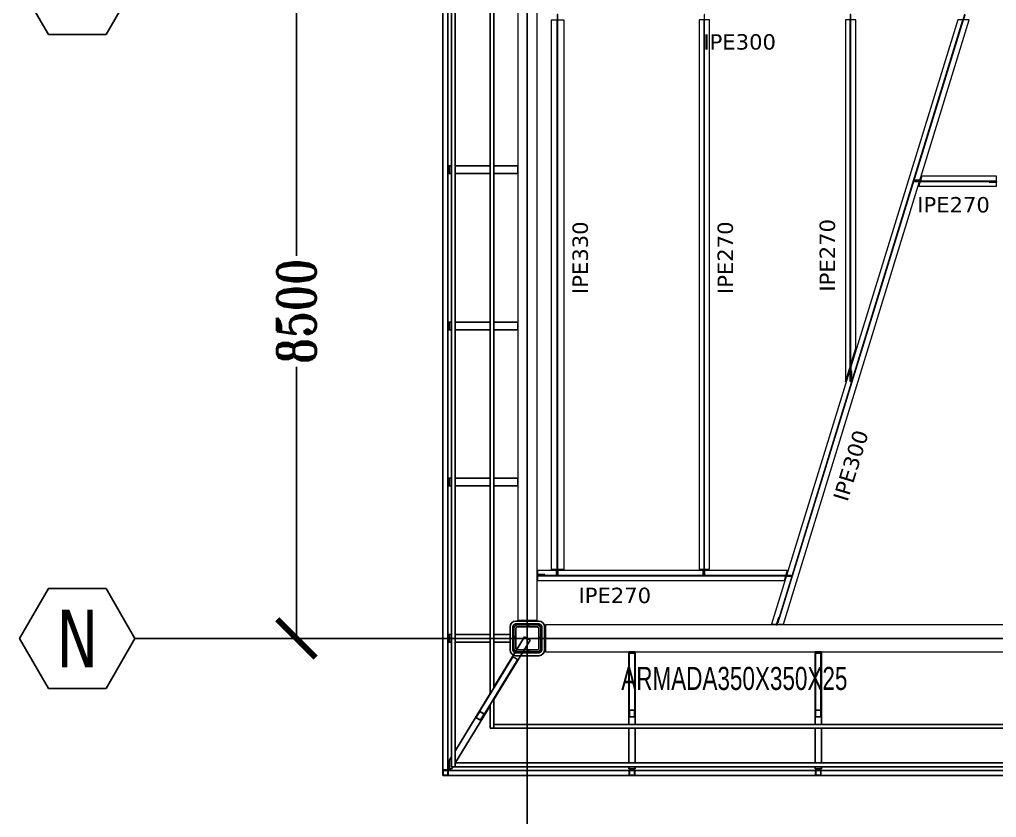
# Model space of a CAD drawing. Header units: millimetres. Extents: x -1682 to 79514, y -21906 to 33736.
# Drawn here: x -1682 to 11012, y -2327 to 8043 of the extents above; entities that cross this region are included whole.
import ezdxf
from ezdxf.enums import TextEntityAlignment as Align

# ---------------------------------------------------------------- set-up
doc = ezdxf.new("R2010")
doc.units = ezdxf.units.MM
doc.header["$LTSCALE"] = 0.9
for name, color, linetype, lineweight in [('0-3', 250, 'Continuous', 5), ('A_ALMA', 8, 'Continuous', 5), ('E_B_PLACA-1', 10, 'Continuous', 25), ('E_B_PLACA-2', 254, 'Continuous', 25), ('E_COLUMNAS-1', 254, 'Continuous', 25), ('E_COLUMNAS-2', 1, 'Continuous', 9), ('E_COLUMNAS-3', 1, 'Continuous', 35), ('E_COLUMNAS-4', 1, 'Continuous', 25), ('E_TEXTO', 3, 'Continuous', 9), ('E_VIGAS', 8, 'Continuous', 9), ('E_VIGAS-1', 5, 'Continuous', 25), ('E_VIGAS-2', 10, 'Continuous', 25), ('E_VIGAS-3', 5, 'Continuous', 25), ('HCB-VIGAS', 4, 'Continuous', 15), ('S-COLS-HDLN-1', 52, 'Continuous', 9), ('VIGAS_HCB', 4, 'Continuous', 15)]:
    doc.layers.add(name, color=color, linetype=linetype, lineweight=lineweight)
for name, color, linetype in [('COTAS', 8, 'Continuous'), ('HCB-EJES', 1, 'Continuous'), ('HCB-ROTULOS', 2, 'Continuous')]:
    doc.layers.add(name, color=color, linetype=linetype)
doc.styles.add('Arial Narrow', font='', dxfattribs={"width": 0.85, "height": 0.3})
doc.styles.add('ROMANT', font='romant.shx', dxfattribs={"width": 0.8})
doc.styles.add('VERDANA', font='verdana.ttf')
doc.styles.get('Arial Narrow').set_extended_font_data('Arial Narrow')
doc.dimstyles.new('1.125', dxfattribs={"dimscale": 0, "dimtxt": 500, "dimasz": 500, "dimexe": 4, "dimexo": 4, "dimgap": 15, "dimtad": 0, "dimdec": 0, "dimzin": 4, "dimdsep": 46, "dimtxsty": 'ROMANT', "dimblk": 'ARCHTICK', "dimcen": -10, "dimclrd": 256, "dimclrt": 3, "dimadec": 0, "dimazin": 0, "dimtfac": 1, "dimtdec": 0, "dimtix": 1, "dimtmove": 0, "dimatfit": 0, "dimldrblk": 'OBLIQUE', "dimfxl": 0.05, "dimtolj": 1, "dimtzin": 0, "dimarcsym": 0})

# ---------------------------------------------------------------- blocks, each defined once
blk = doc.blocks.new('EST_SFM_VIGA-METALICA-SECCION-C - EST_SFM_VIGA-METALICA-UPN160-1602621-PLANTA DE PISO 12 N_E_ _48_55m')
at = {"layer": 'E_VIGAS-1'}
for p, q in [((14.466, 0.047), (-14.455, 0.047)), ((14.471, 0.047), (14.468, 0.047)), ((14.471, 0.047), (14.471, -0.016)), ((-14.46, -0.018), (14.471, -0.018))]:
    blk.add_line(p, q, dxfattribs=at)
blk = doc.blocks.new('EST_SFM_VIGA-METALICA-SECCION-C - EST_SFM_VIGA-METALICA-UPN100-1529610-PLANTA DE PISO 12 N_E_ _48_55m')
at = {"layer": 'E_VIGAS-2'}
for p, q in [((14.393, 0.032), (-14.39, 0.032)), ((14.393, 0.032), (14.393, -0.018)), ((-14.442, -0.018), (14.393, -0.018))]:
    blk.add_line(p, q, dxfattribs=at)
blk = doc.blocks.new('EST_SFM_VIGA-METALICA-SECCION-C - EST_SFM_VIGA-METALICA-UPN100-1529678-PLANTA DE PISO 12 N_E_ _48_55m')
at = {"layer": 'E_VIGAS-2'}
for p, q in [((13.374, 0.018), (-13.422, 0.018)), ((13.894, 0.018), (13.507, 0.018)), ((13.894, 0.018), (13.894, -0.032)), ((-13.504, -0.032), (13.456, -0.032)), ((13.59, -0.032), (13.893, -0.032))]:
    blk.add_line(p, q, dxfattribs=at)
blk = doc.blocks.new('EST_SFM_VIGA-METALICA-SECCION-C - EST_SFM_VIGA-METALICA-UPN100-1527742-PLANTA DE PISO 12 N_E_ _48_55m')
at = {"layer": 'E_VIGAS-2'}
for p, q in [((-34.827, -0.032), (-34.827, 0.018)), ((34.044, 0.018), (-34.827, 0.018)), ((-34.827, -0.032), (34.044, -0.032))]:
    blk.add_line(p, q, dxfattribs=at)
blk = doc.blocks.new('EST_SFM_VIGA-METALICA-SECCION-C - EST_SFM_VIGA-METALICA-UPN100-1527772-PLANTA DE PISO 12 N_E_ _48_55m')
at = {"layer": 'E_VIGAS-2'}
for p, q in [((-34.929, -0.018), (-34.929, 0.032)), ((34.942, 0.032), (-34.929, 0.032)), ((-34.929, -0.018), (34.942, -0.018))]:
    blk.add_line(p, q, dxfattribs=at)
blk = doc.blocks.new('EST_SFM_VIGA-METALICA-SECCION-C - EST_SFM_VIGA-METALICA-UPN160-1579051-PLANTA DE PISO 12 N_E_ _48_55m')
at = {"layer": 'E_VIGAS-1'}
for p, q in [((-35.108, 0.047), (-35.175, 0.047)), ((-32.753, 0.047), (-35.107, 0.047)), ((-32.685, 0.047), (-32.751, 0.047)), ((-30.333, 0.047), (-32.684, 0.047)), ((-30.265, 0.047), (-30.331, 0.047)), ((30.107, 0.047), (-30.264, 0.047)), ((-35.176, -0.018), (-35.176, -0.012)), ((-35.176, -0.018), (-35.17, -0.018)), ((-35.112, -0.018), (-32.747, -0.018)), ((-32.689, -0.018), (-30.327, -0.018)), ((-30.269, -0.018), (30.113, -0.018))]:
    blk.add_line(p, q, dxfattribs=at)
blk = doc.blocks.new('EST_SCM_COLUMNA-METALICA-SECCION-CUADRADA - EST_SCM_COLUMNA-TUBULAR-CUADRADA_PTEØ_70x70 e_3mm-1587330-PLANTA DE PISO 12 N_E_ _48_55m')
at = {"layer": 'E_COLUMNAS-2'}
h = blk.add_hatch(dxfattribs=at)
h.set_pattern_fill('FP_1', color=256, style=0, pattern_type=2)
h.set_pattern_definition([(135, (75.225, -138.917), (-0.15909903, -0.15909903), [])])
h.paths.add_polyline_path([(0.029, -0.035), (0.033, -0.033), (0.035, -0.029), (0.031, -0.031)])
h.paths.add_polyline_path([(-0.029, -0.035), (-0.031, -0.031), (-0.035, -0.029), (-0.033, -0.033)])
h.paths.add_polyline_path([(0.029, -0.035), (0.029, -0.032), (-0.029, -0.032), (-0.029, -0.035)])
h.paths.add_polyline_path([(0.035, 0.029), (0.033, 0.033), (0.029, 0.035), (0.031, 0.031)])
h.paths.add_polyline_path([(0.035, -0.029), (0.035, 0.029), (0.032, 0.029), (0.032, -0.029)])
h.paths.add_polyline_path([(-0.035, 0.029), (-0.031, 0.031), (-0.029, 0.035), (-0.033, 0.033)])
h.paths.add_polyline_path([(-0.035, -0.029), (-0.032, -0.029), (-0.032, 0.029), (-0.035, 0.029), (-0.035, 0.016)])
h.paths.add_polyline_path([(0.029, 0.032), (0.029, 0.035), (-0.029, 0.035), (-0.029, 0.032)])
at = {"layer": 'E_COLUMNAS-1'}
for p, q in [((-0.035, -0.029), (-0.035, 0.029)), ((-0.032, 0.029), (-0.032, -0.029)), ((-0.029, 0.035), (0.029, 0.035)), ((0.029, 0.032), (-0.029, 0.032)), ((0.032, -0.029), (0.032, 0.029)), ((0.035, 0.029), (0.035, -0.029)), ((-0.029, -0.032), (0.029, -0.032)), ((0.029, -0.035), (-0.029, -0.035))]:
    blk.add_line(p, q, dxfattribs=at)
for centre, radius, start, end in [((-0.029, 0.029), 0.006, 90, 180), ((-0.029, 0.029), 0.003, 90, 180), ((0.029, 0.029), 0.006, 0, 90), ((0.029, 0.029), 0.003, 0, 90), ((0.029, 0.029), 0.006, 10, 80), ((0.029, 0.029), 0.003, 30, 60), ((-0.029, -0.029), 0.006, 180, 270), ((-0.029, -0.029), 0.003, 180, 270), ((0.029, -0.029), 0.006, 270, 0), ((0.029, -0.029), 0.003, 270, 360)]:
    blk.add_arc(centre, radius, start, end, dxfattribs=at)
blk = doc.blocks.new('EST_SCM_COLUMNA-METALICA-SECCION-CUADRADA - EST_SCM_COLUMNA-TUBULAR-CUADRADA_PTEØ_70x70 e_3mm-V29-PLANTA DE PISO 12 N_E_ _48_55m')
at = {"layer": 'E_COLUMNAS-1'}
for p, q in [((-0.035, -0.029), (-0.035, 0.029)), ((-0.032, 0.029), (-0.032, -0.029)), ((-0.029, 0.035), (0.029, 0.035)), ((0.029, 0.032), (-0.029, 0.032)), ((0.032, -0.029), (0.032, 0.029)), ((0.035, 0.029), (0.035, -0.029)), ((-0.029, -0.032), (0.029, -0.032)), ((0.029, -0.035), (-0.029, -0.035))]:
    blk.add_line(p, q, dxfattribs=at)
for centre, radius, start, end in [((-0.029, 0.029), 0.006, 90, 180), ((-0.029, 0.029), 0.006, 90, 170), ((-0.029, 0.029), 0.003, 90, 180), ((-0.029, 0.029), 0.003, 90, 150), ((0.029, 0.029), 0.006, 0, 90), ((0.029, 0.029), 0.006, 10, 90), ((0.029, 0.029), 0.003, 0, 90), ((0.029, 0.029), 0.003, 30, 90), ((-0.029, -0.029), 0.006, 180, 270), ((-0.029, -0.029), 0.003, 180, 270), ((0.029, -0.029), 0.006, 270, 0), ((0.029, -0.029), 0.003, 270, 360)]:
    blk.add_arc(centre, radius, start, end, dxfattribs=at)
blk = doc.blocks.new('EST_SCM_COLUMNA-METALICA-SECCION-CUADRADA - EST_SCM_COLUMNA-TUBULAR-CUADRADA_PTEØ_70x70 e_3mm-V30-PLANTA DE PISO 12 N_E_ _48_55m')
at = {"layer": 'E_COLUMNAS-1'}
for p, q in [((-0.035, -0.029), (-0.035, 0.029)), ((-0.032, 0.029), (-0.032, -0.029)), ((-0.029, 0.035), (0.029, 0.035)), ((0.029, 0.032), (-0.029, 0.032)), ((0.032, -0.029), (0.032, 0.029)), ((0.035, 0.029), (0.035, -0.029)), ((-0.029, -0.032), (0.029, -0.032)), ((0.029, -0.035), (-0.029, -0.035))]:
    blk.add_line(p, q, dxfattribs=at)
for centre, radius, start, end in [((-0.029, 0.029), 0.006, 90, 180), ((-0.029, 0.029), 0.006, 90, 170), ((-0.029, 0.029), 0.003, 90, 180), ((-0.029, 0.029), 0.003, 90, 150), ((0.029, 0.029), 0.006, 0, 90), ((0.029, 0.029), 0.006, 10, 90), ((0.029, 0.029), 0.003, 0, 90), ((0.029, 0.029), 0.003, 30, 90), ((-0.029, -0.029), 0.006, 180, 270), ((-0.029, -0.029), 0.003, 180, 270), ((0.029, -0.029), 0.006, 270, 0), ((0.029, -0.029), 0.003, 270, 360)]:
    blk.add_arc(centre, radius, start, end, dxfattribs=at)
blk = doc.blocks.new('DCTIB_CNI_EST_MOD-1A-FAC_0001_rvt-2-PLANTA DE PISO 12 N_E_ _48_55m')
at = {"layer": 'E_VIGAS'}
h = blk.add_hatch(dxfattribs=at)
h.set_pattern_fill('FP_2', color=256, style=0, pattern_type=2)
h.set_pattern_definition([(45, (0, 0), (-0.376888, 0.376888), []), (45, (0, 0.571), (-0.376888, 0.376888), [])])
h.paths.add_polyline_path([(-72.834, 139.641), (-72.77, 139.641), (-72.77, 139.643), (-72.834, 139.643)])
h.paths.add_polyline_path([(-72.837, 139.645), (-72.836, 139.645), (-72.837, 139.667)])
h.paths.add_polyline_path([(-72.769, 139.645), (-72.767, 139.645), (-72.769, 139.667)])
h.paths.add_polyline_path([(-72.834, 139.729), (-72.77, 139.729), (-72.77, 139.731), (-72.834, 139.731)])
at = {"layer": 'E_B_PLACA-1'}
blk.add_line((-74.597, 139.881), (-74.597, 139.545), dxfattribs=at)
at = {"layer": 'E_B_PLACA-2'}
blk.add_line((-74.597, 139.545), (-74.597, 139.881), dxfattribs=at)
at = {"layer": 'E_COLUMNAS-1'}
for centre, radius, start, end in [((-75.196, 138.946), 0.006, 10, 80), ((-75.196, 138.946), 0.006, 10, 80), ((-75.196, 138.946), 0.003, 30, 60), ((-75.196, 138.946), 0.003, 30, 60), ((-72.831, 138.946), 0.006, 90, 170), ((-72.831, 138.946), 0.006, 90, 170), ((-72.831, 138.946), 0.003, 90, 150), ((-72.831, 138.946), 0.003, 90, 150), ((-72.773, 138.946), 0.006, 10, 90), ((-72.773, 138.946), 0.006, 10, 90), ((-72.773, 138.946), 0.003, 30, 90), ((-72.773, 138.946), 0.003, 30, 90), ((-70.411, 138.946), 0.006, 90, 170), ((-70.411, 138.946), 0.006, 90, 170), ((-70.411, 138.946), 0.003, 90, 150), ((-70.411, 138.946), 0.003, 90, 150), ((-70.353, 138.946), 0.006, 10, 90), ((-70.353, 138.946), 0.006, 10, 90), ((-70.353, 138.946), 0.003, 30, 90), ((-70.353, 138.946), 0.003, 30, 90)]:
    blk.add_arc(centre, radius, start, end, dxfattribs=at)
at = {"layer": 'E_VIGAS-1'}
for p, q in [((-75.177, 146.804), (-75.195, 146.804)), ((-75.195, 146.757), (-75.181, 146.757)), ((-75.181, 146.752), (-75.195, 146.752)), ((-75.18, 146.757), (-75.176, 146.757)), ((-75.18, 146.757), (-75.176, 146.757)), ((-75.177, 146.757), (-75.18, 146.757)), ((-75.176, 146.752), (-75.18, 146.752)), ((-75.18, 146.752), (-75.177, 146.752)), ((-75.176, 146.752), (-75.18, 146.752)), ((-75.177, 146.767), (-75.177, 146.804)), ((-75.177, 146.804), (-75.175, 146.804)), ((-75.175, 146.704), (-75.175, 146.804)), ((-75.175, 146.804), (-75.147, 146.804)), ((-75.175, 146.804), (-75.175, 146.704)), ((-75.097, 146.804), (-74.647, 146.804)), ((-74.597, 146.804), (-74.286, 146.804)), ((-74.286, 146.804), (-74.286, 146.704)), ((-75.195, 146.704), (-75.177, 146.704)), ((-75.177, 146.704), (-75.177, 146.742)), ((-75.175, 146.704), (-75.177, 146.704)), ((-75.175, 146.704), (-75.147, 146.704)), ((-75.097, 146.704), (-74.647, 146.704)), ((-74.597, 146.704), (-74.286, 146.704)), ((-75.177, 144.774), (-75.195, 144.774)), ((-75.195, 144.726), (-75.181, 144.726)), ((-75.181, 144.721), (-75.195, 144.721)), ((-75.18, 144.726), (-75.176, 144.726)), ((-75.18, 144.726), (-75.176, 144.726)), ((-75.177, 144.726), (-75.18, 144.726)), ((-75.176, 144.721), (-75.18, 144.721)), ((-75.18, 144.721), (-75.177, 144.721)), ((-75.176, 144.721), (-75.18, 144.721)), ((-75.177, 144.774), (-75.175, 144.774)), ((-75.177, 144.736), (-75.177, 144.774)), ((-75.175, 144.674), (-75.175, 144.774)), ((-75.175, 144.774), (-75.175, 144.674)), ((-75.147, 144.774), (-75.175, 144.774)), ((-74.647, 144.774), (-75.097, 144.774)), ((-74.286, 144.774), (-74.597, 144.774)), ((-74.286, 144.774), (-74.286, 144.674)), ((-75.195, 144.674), (-75.177, 144.674)), ((-75.177, 144.674), (-75.177, 144.711)), ((-75.175, 144.674), (-75.177, 144.674)), ((-75.147, 144.674), (-75.175, 144.674)), ((-74.647, 144.674), (-75.097, 144.674)), ((-74.286, 144.674), (-74.597, 144.674)), ((-75.177, 142.743), (-75.195, 142.743)), ((-75.195, 142.696), (-75.181, 142.696)), ((-75.181, 142.69), (-75.195, 142.69)), ((-75.18, 142.696), (-75.176, 142.696)), ((-75.18, 142.696), (-75.176, 142.696)), ((-75.177, 142.696), (-75.18, 142.696)), ((-75.176, 142.69), (-75.18, 142.69)), ((-75.18, 142.69), (-75.177, 142.69)), ((-75.176, 142.69), (-75.18, 142.69)), ((-75.177, 142.706), (-75.177, 142.743)), ((-75.177, 142.743), (-75.175, 142.743)), ((-75.175, 142.643), (-75.175, 142.743)), ((-75.175, 142.743), (-75.147, 142.743)), ((-75.175, 142.743), (-75.175, 142.643)), ((-75.097, 142.743), (-74.647, 142.743)), ((-74.597, 142.743), (-74.287, 142.743)), ((-74.287, 142.743), (-74.287, 142.643)), ((-75.195, 142.643), (-75.177, 142.643)), ((-75.177, 142.643), (-75.177, 142.68)), ((-75.175, 142.643), (-75.177, 142.643)), ((-75.175, 142.643), (-75.147, 142.643)), ((-75.097, 142.643), (-74.647, 142.643)), ((-74.597, 142.643), (-74.287, 142.643)), ((-75.177, 140.712), (-75.195, 140.712)), ((-75.195, 140.665), (-75.181, 140.665)), ((-75.181, 140.66), (-75.195, 140.66)), ((-75.18, 140.665), (-75.176, 140.665)), ((-75.18, 140.665), (-75.176, 140.665)), ((-75.177, 140.665), (-75.18, 140.665)), ((-75.176, 140.66), (-75.18, 140.66)), ((-75.18, 140.66), (-75.177, 140.66)), ((-75.176, 140.66), (-75.18, 140.66)), ((-75.177, 140.712), (-75.175, 140.712)), ((-75.177, 140.675), (-75.177, 140.712)), ((-75.175, 140.612), (-75.175, 140.712)), ((-75.175, 140.712), (-75.175, 140.612)), ((-75.147, 140.712), (-75.175, 140.712)), ((-74.647, 140.712), (-75.097, 140.712)), ((-74.387, 140.712), (-74.597, 140.712)), ((-74.597, 140.027), (-74.197, 140.684)), ((-74.387, 140.712), (-74.387, 140.612)), ((-74.197, 140.684), (-74.127, 140.641)), ((-75.195, 140.612), (-75.177, 140.612)), ((-75.177, 140.612), (-75.177, 140.65)), ((-75.175, 140.612), (-75.177, 140.612)), ((-75.147, 140.612), (-75.175, 140.612)), ((-74.647, 140.612), (-75.097, 140.612)), ((-74.597, 139.869), (-74.127, 140.641)), ((-74.387, 140.612), (-74.597, 140.612)), ((-74.35, 140.421), (-74.782, 139.711)), ((-74.291, 140.389), (-74.346, 140.423)), ((-72.843, 140.488), (-72.815, 140.488)), ((-72.843, 140.488), (-72.843, 140.377)), ((-72.837, 140.465), (-72.837, 139.727)), ((-72.77, 140.469), (-72.834, 140.469)), ((-72.805, 140.488), (-72.805, 140.487)), ((-72.8, 140.488), (-72.805, 140.488)), ((-72.805, 140.487), (-72.8, 140.487)), ((-72.805, 140.469), (-72.805, 140.487)), ((-72.8, 140.487), (-72.8, 140.488)), ((-72.8, 140.487), (-72.8, 140.469)), ((-72.789, 140.488), (-72.761, 140.488)), ((-72.767, 139.727), (-72.767, 140.465)), ((-72.761, 140.377), (-72.761, 140.488)), ((-70.423, 140.488), (-70.341, 140.488)), ((-70.423, 139.545), (-70.423, 140.488)), ((-70.417, 140.468), (-70.417, 139.727)), ((-70.35, 140.472), (-70.414, 140.472)), ((-70.347, 139.727), (-70.347, 140.468)), ((-70.341, 139.545), (-70.341, 140.488)), ((-74.723, 139.675), (-74.29, 140.384)), ((-72.843, 140.371), (-72.843, 140.377)), ((-72.843, 139.545), (-72.843, 140.371)), ((-72.761, 140.377), (-72.761, 140.371)), ((-72.761, 139.545), (-72.761, 140.371)), ((-75.097, 139.206), (-74.647, 139.944)), ((-75.097, 139.048), (-74.647, 139.787)), ((-74.782, 139.711), (-74.828, 139.637)), ((-74.826, 139.637), (-74.781, 139.711)), ((-74.822, 139.644), (-74.826, 139.637)), ((-74.779, 139.714), (-74.781, 139.711)), ((-74.779, 139.712), (-74.724, 139.678)), ((-74.723, 139.68), (-74.778, 139.713)), ((-74.724, 139.676), (-74.769, 139.602)), ((-74.768, 139.601), (-74.723, 139.675)), ((-74.724, 139.676), (-74.722, 139.679)), ((-72.837, 139.727), (-72.837, 139.645)), ((-72.836, 139.731), (-72.836, 139.727)), ((-72.836, 139.645), (-72.836, 139.727)), ((-72.836, 139.652), (-72.836, 139.645)), ((-72.77, 139.731), (-72.834, 139.731)), ((-72.834, 139.729), (-72.77, 139.729)), ((-72.77, 139.643), (-72.834, 139.643)), ((-72.834, 139.641), (-72.77, 139.641)), ((-72.769, 139.727), (-72.769, 139.731)), ((-72.769, 139.727), (-72.769, 139.645)), ((-72.769, 139.645), (-72.769, 139.652)), ((-72.767, 139.645), (-72.767, 139.727)), ((-70.417, 139.727), (-70.417, 139.645)), ((-70.416, 139.731), (-70.416, 139.727)), ((-70.416, 139.645), (-70.416, 139.727)), ((-70.416, 139.652), (-70.416, 139.645)), ((-70.35, 139.731), (-70.414, 139.731)), ((-70.414, 139.729), (-70.35, 139.729)), ((-70.35, 139.643), (-70.414, 139.643)), ((-70.414, 139.641), (-70.35, 139.641)), ((-70.349, 139.727), (-70.349, 139.731)), ((-70.349, 139.727), (-70.349, 139.645)), ((-70.349, 139.645), (-70.349, 139.652)), ((-70.347, 139.645), (-70.347, 139.727)), ((-74.827, 139.632), (-74.772, 139.599)), ((-74.771, 139.601), (-74.826, 139.634)), ((-74.769, 139.602), (-74.765, 139.609)), ((-72.843, 139.045), (-72.843, 139.495)), ((-72.761, 139.045), (-72.761, 139.495)), ((-70.423, 139.045), (-70.423, 139.495)), ((-70.341, 139.045), (-70.341, 139.495)), ((-75.176, 139.065), (-75.195, 139.033)), ((-75.176, 139.023), (-75.176, 139.076)), ((-75.175, 139.078), (-75.147, 139.124)), ((-75.175, 139.078), (-75.175, 138.967)), ((-75.181, 138.994), (-75.178, 138.999)), ((-75.178, 138.99), (-75.181, 138.984)), ((-75.176, 138.966), (-75.176, 138.972)), ((-75.176, 138.972), (-75.176, 138.966)), ((-75.147, 138.966), (-75.176, 138.966)), ((-75.175, 138.967), (-75.147, 138.967)), ((-75.175, 138.961), (-75.174, 138.959)), ((-75.173, 138.957), (-75.172, 138.955)), ((-75.171, 138.952), (-75.171, 138.95)), ((-75.166, 138.947), (-75.155, 138.966)), ((-75.147, 138.967), (-75.13, 138.995)), ((-72.843, 138.967), (-72.843, 138.995)), ((-72.761, 138.967), (-72.843, 138.967)), ((-72.843, 138.966), (-72.843, 138.967)), ((-72.843, 138.967), (-72.761, 138.967)), ((-72.843, 138.966), (-72.815, 138.966)), ((-72.815, 138.966), (-72.843, 138.966)), ((-72.805, 138.961), (-72.805, 138.966)), ((-72.805, 138.952), (-72.805, 138.961)), ((-72.805, 138.947), (-72.805, 138.949)), ((-72.8, 138.966), (-72.8, 138.961)), ((-72.8, 138.961), (-72.8, 138.952)), ((-72.8, 138.949), (-72.8, 138.947)), ((-72.761, 138.966), (-72.789, 138.966)), ((-72.789, 138.966), (-72.761, 138.966)), ((-72.761, 138.967), (-72.761, 138.995)), ((-72.761, 138.967), (-72.761, 138.966)), ((-70.423, 138.967), (-70.423, 138.995)), ((-70.423, 138.966), (-70.423, 138.967)), ((-70.423, 138.967), (-70.341, 138.967)), ((-70.395, 138.966), (-70.423, 138.966)), ((-70.385, 138.961), (-70.385, 138.966)), ((-70.385, 138.952), (-70.385, 138.961)), ((-70.385, 138.947), (-70.385, 138.949)), ((-70.38, 138.966), (-70.38, 138.961)), ((-70.38, 138.961), (-70.38, 138.952)), ((-70.38, 138.949), (-70.38, 138.947)), ((-70.341, 138.966), (-70.369, 138.966)), ((-70.341, 138.967), (-70.341, 138.995)), ((-70.341, 138.967), (-70.341, 138.966))]:
    blk.add_line(p, q, dxfattribs=at)
at = {"layer": 'E_VIGAS-1', "flags": 128}
for points in [[(-74.35, 140.421), (-74.35, 140.422), (-74.349, 140.422), (-74.348, 140.423), (-74.348, 140.423), (-74.347, 140.423), (-74.346, 140.423), (-74.346, 140.423)], [(-72.834, 140.469), (-72.835, 140.469), (-72.835, 140.468), (-72.836, 140.468), (-72.836, 140.467), (-72.837, 140.466), (-72.837, 140.466), (-72.837, 140.465)], [(-72.767, 140.465), (-72.767, 140.466), (-72.767, 140.466), (-72.768, 140.467), (-72.768, 140.468), (-72.769, 140.468), (-72.769, 140.469), (-72.77, 140.469)], [(-70.414, 140.472), (-70.415, 140.471), (-70.415, 140.471), (-70.416, 140.471), (-70.416, 140.47), (-70.417, 140.469), (-70.417, 140.469), (-70.417, 140.468)], [(-70.347, 140.468), (-70.347, 140.469), (-70.347, 140.469), (-70.348, 140.47), (-70.348, 140.471), (-70.349, 140.471), (-70.349, 140.471), (-70.35, 140.472)], [(-74.291, 140.389), (-74.29, 140.389), (-74.29, 140.388), (-74.29, 140.388), (-74.29, 140.387), (-74.29, 140.386), (-74.29, 140.385), (-74.29, 140.384)], [(-72.843, 140.377), (-72.839, 140.376), (-72.836, 140.375)], [(-72.836, 140.369), (-72.839, 140.369), (-72.843, 140.371)], [(-72.768, 140.375), (-72.766, 140.376), (-72.761, 140.377)], [(-72.761, 140.371), (-72.766, 140.369), (-72.768, 140.369)], [(-74.828, 139.637), (-74.828, 139.636), (-74.828, 139.636), (-74.828, 139.635), (-74.828, 139.634), (-74.828, 139.633), (-74.828, 139.633), (-74.827, 139.632)], [(-74.778, 139.713), (-74.778, 139.714), (-74.779, 139.714), (-74.78, 139.714), (-74.78, 139.713), (-74.781, 139.713), (-74.782, 139.712), (-74.782, 139.711)], [(-74.781, 139.711), (-74.781, 139.711), (-74.78, 139.711), (-74.78, 139.712), (-74.78, 139.712), (-74.779, 139.712), (-74.779, 139.712), (-74.779, 139.712)], [(-74.724, 139.678), (-74.724, 139.678), (-74.724, 139.678), (-74.724, 139.678), (-74.723, 139.677), (-74.724, 139.677), (-74.724, 139.676), (-74.724, 139.676)], [(-74.723, 139.675), (-74.722, 139.676), (-74.722, 139.677), (-74.722, 139.678), (-74.722, 139.678), (-74.722, 139.679), (-74.722, 139.68), (-74.723, 139.68)], [(-72.834, 139.731), (-72.835, 139.731), (-72.835, 139.731), (-72.836, 139.73), (-72.836, 139.73), (-72.837, 139.729), (-72.837, 139.728), (-72.837, 139.727)], [(-72.837, 139.645), (-72.837, 139.644), (-72.837, 139.643), (-72.836, 139.642), (-72.836, 139.641), (-72.835, 139.641), (-72.835, 139.641), (-72.834, 139.641)], [(-72.836, 139.727), (-72.836, 139.728), (-72.835, 139.728), (-72.835, 139.728), (-72.835, 139.729), (-72.835, 139.729), (-72.834, 139.729), (-72.834, 139.729)], [(-72.834, 139.643), (-72.834, 139.643), (-72.835, 139.643), (-72.835, 139.643), (-72.835, 139.643), (-72.835, 139.644), (-72.836, 139.644), (-72.836, 139.645)], [(-72.767, 139.727), (-72.767, 139.728), (-72.767, 139.729), (-72.768, 139.73), (-72.768, 139.73), (-72.769, 139.731), (-72.769, 139.731), (-72.77, 139.731)], [(-72.77, 139.729), (-72.77, 139.729), (-72.769, 139.729), (-72.769, 139.729), (-72.769, 139.728), (-72.769, 139.728), (-72.769, 139.728), (-72.769, 139.727)], [(-72.77, 139.641), (-72.769, 139.641), (-72.769, 139.641), (-72.768, 139.641), (-72.768, 139.642), (-72.767, 139.643), (-72.767, 139.644), (-72.767, 139.645)], [(-72.769, 139.645), (-72.769, 139.644), (-72.769, 139.644), (-72.769, 139.643), (-72.769, 139.643), (-72.769, 139.643), (-72.77, 139.643), (-72.77, 139.643)], [(-70.414, 139.731), (-70.415, 139.731), (-70.415, 139.731), (-70.416, 139.73), (-70.416, 139.73), (-70.417, 139.729), (-70.417, 139.728), (-70.417, 139.727)], [(-70.417, 139.645), (-70.417, 139.644), (-70.417, 139.643), (-70.416, 139.642), (-70.416, 139.641), (-70.415, 139.641), (-70.415, 139.641), (-70.414, 139.641)], [(-70.416, 139.727), (-70.416, 139.728), (-70.415, 139.728), (-70.415, 139.728), (-70.415, 139.729), (-70.415, 139.729), (-70.414, 139.729), (-70.414, 139.729)], [(-70.414, 139.643), (-70.414, 139.643), (-70.415, 139.643), (-70.415, 139.643), (-70.415, 139.643), (-70.415, 139.644), (-70.416, 139.644), (-70.416, 139.645)], [(-70.347, 139.727), (-70.347, 139.728), (-70.347, 139.729), (-70.348, 139.73), (-70.348, 139.73), (-70.349, 139.731), (-70.349, 139.731), (-70.35, 139.731)], [(-70.35, 139.729), (-70.35, 139.729), (-70.349, 139.729), (-70.349, 139.729), (-70.349, 139.728), (-70.349, 139.728), (-70.349, 139.728), (-70.349, 139.727)], [(-70.35, 139.641), (-70.349, 139.641), (-70.349, 139.641), (-70.348, 139.641), (-70.348, 139.642), (-70.347, 139.643), (-70.347, 139.644), (-70.347, 139.645)], [(-70.349, 139.645), (-70.349, 139.644), (-70.349, 139.644), (-70.349, 139.643), (-70.349, 139.643), (-70.349, 139.643), (-70.35, 139.643), (-70.35, 139.643)], [(-74.826, 139.634), (-74.826, 139.634), (-74.826, 139.635), (-74.827, 139.635), (-74.827, 139.635), (-74.827, 139.636), (-74.826, 139.636), (-74.826, 139.637)], [(-74.772, 139.599), (-74.772, 139.599), (-74.771, 139.599), (-74.77, 139.599), (-74.77, 139.599), (-74.769, 139.6), (-74.768, 139.6), (-74.768, 139.601)], [(-74.769, 139.602), (-74.769, 139.601), (-74.77, 139.601), (-74.77, 139.601), (-74.77, 139.601), (-74.771, 139.601), (-74.771, 139.601), (-74.771, 139.601), (-74.771, 139.601)], [(-75.176, 139.076), (-75.176, 139.077), (-75.175, 139.078)], [(-75.195, 138.971), (-75.191, 138.978), (-75.186, 138.987), (-75.181, 138.994)], [(-75.181, 138.984), (-75.186, 138.977), (-75.191, 138.968), (-75.195, 138.961)], [(-75.19, 138.971), (-75.186, 138.97), (-75.182, 138.968), (-75.178, 138.964), (-75.175, 138.96), (-75.172, 138.956), (-75.171, 138.951), (-75.17, 138.947)], [(-75.147, 138.967), (-75.147, 138.967), (-75.147, 138.966)]]:
    blk.add_lwpolyline(points, dxfattribs=at)
at = {"layer": 'E_VIGAS-1'}
for centre, start_param, end_param in [((-72.815, 140.488), 0, 1.570796), ((-72.789, 140.488), 1.570796, 3.141593)]:
    blk.add_ellipse(centre, major_axis=(0.0107, 0), ratio=0.002301, start_param=start_param, end_param=end_param, dxfattribs=at)
for points, knots in [([(-75.181, 146.757), (-75.181, 146.757), (-75.18, 146.757), (-75.179, 146.758), (-75.178, 146.759), (-75.177, 146.76), (-75.177, 146.762), (-75.177, 146.763), (-75.177, 146.764), (-75.177, 146.766), (-75.177, 146.767)], [0, 0, 0, 0, 0.142857, 0.285714, 0.428571, 0.571429, 0.678571, 0.732143, 0.785714, 1, 1, 1, 1]), ([(-75.177, 146.742), (-75.177, 146.742), (-75.177, 146.744), (-75.177, 146.746), (-75.177, 146.748), (-75.178, 146.75), (-75.179, 146.751), (-75.181, 146.752), (-75.181, 146.752)], [0, 0, 0, 0, 0.142857, 0.285714, 0.428571, 0.571429, 0.785714, 1, 1, 1, 1]), ([(-75.181, 144.726), (-75.181, 144.726), (-75.18, 144.727), (-75.179, 144.727), (-75.178, 144.728), (-75.177, 144.73), (-75.177, 144.731), (-75.177, 144.732), (-75.177, 144.734), (-75.177, 144.735), (-75.177, 144.736)], [0, 0, 0, 0, 0.142857, 0.285714, 0.428571, 0.571429, 0.678571, 0.732143, 0.785714, 1, 1, 1, 1]), ([(-75.177, 144.711), (-75.177, 144.712), (-75.177, 144.713), (-75.177, 144.716), (-75.177, 144.718), (-75.178, 144.719), (-75.179, 144.721), (-75.181, 144.721), (-75.181, 144.721)], [0, 0, 0, 0, 0.142857, 0.285714, 0.428571, 0.571429, 0.785714, 1, 1, 1, 1]), ([(-75.181, 142.696), (-75.181, 142.696), (-75.18, 142.696), (-75.179, 142.697), (-75.178, 142.698), (-75.177, 142.699), (-75.177, 142.7), (-75.177, 142.701), (-75.177, 142.703), (-75.177, 142.704), (-75.177, 142.706)], [0, 0, 0, 0, 0.142857, 0.285714, 0.428571, 0.571429, 0.678571, 0.732143, 0.785714, 1, 1, 1, 1]), ([(-75.177, 142.68), (-75.177, 142.681), (-75.177, 142.683), (-75.177, 142.685), (-75.177, 142.687), (-75.178, 142.689), (-75.179, 142.69), (-75.181, 142.69), (-75.181, 142.69)], [0, 0, 0, 0, 0.142857, 0.285714, 0.428571, 0.571429, 0.785714, 1, 1, 1, 1]), ([(-75.181, 140.665), (-75.181, 140.665), (-75.18, 140.665), (-75.179, 140.666), (-75.178, 140.667), (-75.177, 140.668), (-75.177, 140.67), (-75.177, 140.671), (-75.177, 140.672), (-75.177, 140.674), (-75.177, 140.675)], [0, 0, 0, 0, 0.142857, 0.285714, 0.428571, 0.571429, 0.678571, 0.732143, 0.785714, 1, 1, 1, 1]), ([(-75.177, 140.65), (-75.177, 140.651), (-75.177, 140.652), (-75.177, 140.654), (-75.177, 140.656), (-75.178, 140.658), (-75.179, 140.659), (-75.181, 140.66), (-75.181, 140.66)], [0, 0, 0, 0, 0.142857, 0.285714, 0.428571, 0.571429, 0.785714, 1, 1, 1, 1]), ([(-75.181, 138.994), (-75.18, 138.996), (-75.178, 139.001), (-75.177, 139.009), (-75.176, 139.016), (-75.176, 139.021), (-75.176, 139.023)], [0, 0, 0, 0, 0.285714, 0.571429, 0.785714, 1, 1, 1, 1]), ([(-75.176, 138.972), (-75.176, 138.973), (-75.176, 138.975), (-75.176, 138.977), (-75.176, 138.978), (-75.176, 138.979), (-75.177, 138.98), (-75.177, 138.98), (-75.177, 138.981), (-75.177, 138.982), (-75.177, 138.982), (-75.177, 138.982), (-75.177, 138.982), (-75.177, 138.982), (-75.177, 138.983), (-75.177, 138.984), (-75.177, 138.984), (-75.177, 138.985), (-75.177, 138.985), (-75.177, 138.985), (-75.177, 138.985), (-75.177, 138.985), (-75.178, 138.986), (-75.178, 138.986), (-75.178, 138.987), (-75.178, 138.987), (-75.179, 138.987), (-75.179, 138.987), (-75.179, 138.987), (-75.18, 138.987), (-75.18, 138.986), (-75.181, 138.986), (-75.181, 138.985), (-75.181, 138.984)], [0, 0, 0, 0, 0.142857, 0.214286, 0.25, 0.285714, 0.321429, 0.357143, 0.392857, 0.410714, 0.419643, 0.428571, 0.4375, 0.446429, 0.464286, 0.5, 0.535714, 0.553571, 0.5625, 0.571429, 0.580357, 0.589286, 0.607143, 0.642857, 0.678571, 0.714286, 0.75, 0.785714, 0.821429, 0.839286, 0.857143, 0.928571, 1, 1, 1, 1]), ([(-75.181, 138.984), (-75.181, 138.985), (-75.181, 138.986), (-75.18, 138.986), (-75.18, 138.987), (-75.179, 138.987), (-75.179, 138.987), (-75.179, 138.987), (-75.178, 138.987), (-75.178, 138.987)], [0, 0, 0, 0, 0.0714286, 0.1428571, 0.1607143, 0.1785714, 0.2142857, 0.25, 0.2857143, 0.2857143, 0.2857143, 0.2857143]), ([(-75.177, 138.982), (-75.177, 138.982), (-75.177, 138.982), (-75.177, 138.982), (-75.177, 138.981), (-75.177, 138.98), (-75.177, 138.98), (-75.176, 138.979), (-75.176, 138.978), (-75.176, 138.977), (-75.176, 138.975), (-75.176, 138.973), (-75.176, 138.972)], [0.5714286, 0.5714286, 0.5714286, 0.5714286, 0.5803571, 0.5892857, 0.6071429, 0.6428571, 0.6785714, 0.7142857, 0.75, 0.7857143, 0.8571429, 1, 1, 1, 1]), ([(-72.815, 138.966), (-72.814, 138.966), (-72.813, 138.966), (-72.81, 138.966), (-72.808, 138.965), (-72.806, 138.964), (-72.805, 138.963), (-72.805, 138.962), (-72.805, 138.961)], [0, 0, 0, 0, 0.142857, 0.285714, 0.428571, 0.571429, 0.785714, 1, 1, 1, 1]), ([(-72.805, 138.961), (-72.805, 138.962), (-72.805, 138.963), (-72.807, 138.965), (-72.808, 138.965), (-72.81, 138.966), (-72.811, 138.966), (-72.812, 138.966), (-72.814, 138.966), (-72.815, 138.966)], [0, 0, 0, 0, 0.285714, 0.428571, 0.571429, 0.678571, 0.732143, 0.785714, 1, 1, 1, 1]), ([(-72.789, 138.966), (-72.79, 138.966), (-72.791, 138.966), (-72.794, 138.966), (-72.796, 138.965), (-72.798, 138.965), (-72.799, 138.963), (-72.8, 138.962), (-72.8, 138.961)], [0, 0, 0, 0, 0.142857, 0.285714, 0.428571, 0.571429, 0.785714, 1, 1, 1, 1]), ([(-72.8, 138.961), (-72.8, 138.962), (-72.799, 138.963), (-72.798, 138.965), (-72.796, 138.965), (-72.795, 138.966), (-72.794, 138.966), (-72.792, 138.966), (-72.79, 138.966), (-72.789, 138.966)], [0, 0, 0, 0, 0.285714, 0.428571, 0.571429, 0.678571, 0.732143, 0.785714, 1, 1, 1, 1]), ([(-70.395, 138.966), (-70.394, 138.966), (-70.393, 138.966), (-70.39, 138.966), (-70.388, 138.965), (-70.386, 138.964), (-70.385, 138.963), (-70.385, 138.962), (-70.385, 138.961)], [0, 0, 0, 0, 0.142857, 0.285714, 0.428571, 0.571429, 0.785714, 1, 1, 1, 1]), ([(-70.385, 138.961), (-70.385, 138.962), (-70.385, 138.963), (-70.387, 138.965), (-70.388, 138.965), (-70.39, 138.966), (-70.391, 138.966), (-70.392, 138.966), (-70.394, 138.966), (-70.395, 138.966)], [0, 0, 0, 0, 0.285714, 0.428571, 0.571429, 0.678571, 0.732143, 0.785714, 1, 1, 1, 1]), ([(-70.369, 138.966), (-70.37, 138.966), (-70.371, 138.966), (-70.374, 138.966), (-70.376, 138.965), (-70.378, 138.964), (-70.379, 138.963), (-70.38, 138.962), (-70.38, 138.961)], [0, 0, 0, 0, 0.142857, 0.285714, 0.428571, 0.571429, 0.785714, 1, 1, 1, 1]), ([(-70.38, 138.961), (-70.38, 138.962), (-70.379, 138.963), (-70.378, 138.965), (-70.376, 138.965), (-70.375, 138.966), (-70.374, 138.966), (-70.372, 138.966), (-70.37, 138.966), (-70.369, 138.966)], [0, 0, 0, 0, 0.285714, 0.428571, 0.571429, 0.678571, 0.732143, 0.785714, 1, 1, 1, 1])]:
    blk.add_open_spline(points, degree=3, knots=knots, dxfattribs=at)
for points in [[(-75.176, 139.023), (-75.176, 139.021), (-75.176, 139.018), (-75.177, 139.014), (-75.177, 139.011), (-75.177, 139.009)], [(-75.178, 139.001), (-75.179, 139), (-75.18, 138.997), (-75.181, 138.995), (-75.181, 138.994)], [(-75.176, 138.966), (-75.176, 138.966), (-75.176, 138.967), (-75.175, 138.967), (-75.175, 138.967)]]:
    blk.add_open_spline(points, degree=3, dxfattribs=at)
at = {"layer": 'E_COLUMNAS-1'}
for name, p in [('EST_SCM_COLUMNA-METALICA-SECCION-CUADRADA - EST_SCM_COLUMNA-TUBULAR-CUADRADA_PTEØ_70x70 e_3mm-1587330-PLANTA DE PISO 12 N_E_ _48_55m', (-75.225, 138.917)), ('EST_SCM_COLUMNA-METALICA-SECCION-CUADRADA - EST_SCM_COLUMNA-TUBULAR-CUADRADA_PTEØ_70x70 e_3mm-V29-PLANTA DE PISO 12 N_E_ _48_55m', (-72.802, 138.917)), ('EST_SCM_COLUMNA-METALICA-SECCION-CUADRADA - EST_SCM_COLUMNA-TUBULAR-CUADRADA_PTEØ_70x70 e_3mm-V30-PLANTA DE PISO 12 N_E_ _48_55m', (-70.382, 138.917))]:
    blk.add_blockref(name, p, dxfattribs=at)
at = {"layer": 'E_VIGAS-1'}
for name, p, rotation in [('EST_SFM_VIGA-METALICA-SECCION-C - EST_SFM_VIGA-METALICA-UPN160-1602621-PLANTA DE PISO 12 N_E_ _48_55m', (-75.242, 153.418), 270), ('EST_SFM_VIGA-METALICA-SECCION-C - EST_SFM_VIGA-METALICA-UPN100-1529610-PLANTA DE PISO 12 N_E_ _48_55m', (-75.13, 153.388), 269.9999999999999), ('EST_SFM_VIGA-METALICA-SECCION-C - EST_SFM_VIGA-METALICA-UPN100-1529678-PLANTA DE PISO 12 N_E_ _48_55m', (-74.615, 153.388), 270.0000000000001)]:
    blk.add_blockref(name, p, dxfattribs=dict(at, rotation=rotation))
for name, p in [('EST_SFM_VIGA-METALICA-SECCION-C - EST_SFM_VIGA-METALICA-UPN100-1527742-PLANTA DE PISO 12 N_E_ _48_55m', (-39.77, 139.527)), ('EST_SFM_VIGA-METALICA-SECCION-C - EST_SFM_VIGA-METALICA-UPN100-1527772-PLANTA DE PISO 12 N_E_ _48_55m', (-40.169, 139.013)), ('EST_SFM_VIGA-METALICA-SECCION-C - EST_SFM_VIGA-METALICA-UPN160-1579051-PLANTA DE PISO 12 N_E_ _48_55m', (-40.084, 138.9))]:
    blk.add_blockref(name, p, dxfattribs=at)
blk = doc.blocks.new('EST_SCM_COLUMNA-METALICA-SECCION-CUADRADA - EST_SCM_COLUMNA-TUBULAR-CUADRADA_ARMADA_350X350X25-V43-PLANTA DE PISO 12 N_E_ _48_55m')
at = {"layer": 'S-COLS-HDLN-1'}
h = blk.add_hatch(dxfattribs=at)
h.set_pattern_fill('FP_14', color=256, style=0, pattern_type=2)
h.set_pattern_definition([(135, (74.162, -140.662), (-0.15909903, -0.15909903), [])])
h.paths.add_polyline_path([(-0.014, -0.175), (0.129, -0.174), (0.144, -0.171), (0.16, -0.16), (0.171, -0.144), (0.175, -0.125), (0.175, 0.125), (0.171, 0.144), (0.16, 0.16), (0.144, 0.171), (0.125, 0.175), (-0.125, 0.175), (-0.144, 0.171), (-0.16, 0.16), (-0.171, 0.144), (-0.175, 0.125), (-0.175, -0.125), (-0.171, -0.144), (-0.158, -0.162), (-0.144, -0.171), (-0.125, -0.175)])
h.paths.add_polyline_path([(-0.014, -0.15), (-0.125, -0.15), (-0.138, -0.147), (-0.147, -0.138), (-0.15, -0.125), (-0.15, 0.125), (-0.147, 0.137), (-0.138, 0.147), (-0.125, 0.15), (0.129, 0.149), (0.137, 0.147), (0.147, 0.137), (0.15, 0.125), (0.15, -0.125), (0.147, -0.138), (0.137, -0.147), (0.125, -0.15)])
at = {"layer": 'E_COLUMNAS-4'}
for p, q in [((0.125, 0.175), (-0.125, 0.175)), ((-0.125, 0.15), (0.125, 0.15)), ((-0.175, 0.125), (-0.175, -0.125)), ((-0.15, -0.125), (-0.15, 0.125)), ((0.15, 0.125), (0.15, -0.125)), ((0.175, -0.125), (0.175, 0.125)), ((0.125, -0.15), (-0.125, -0.15)), ((-0.125, -0.175), (0.125, -0.175))]:
    blk.add_line(p, q, dxfattribs=at)
for centre, radius, start, end in [((-0.125, 0.125), 0.05, 90, 180), ((-0.125, 0.125), 0.025, 90, 180), ((0.125, 0.125), 0.05, 360, 90), ((0.125, 0.125), 0.025, 0, 90), ((-0.125, -0.125), 0.05, 180, 270), ((-0.125, -0.125), 0.025, 180, 270), ((0.125, -0.125), 0.025, 270, 0), ((0.125, -0.125), 0.05, 270, 360)]:
    blk.add_arc(centre, radius, start, end, dxfattribs=at)
blk = doc.blocks.new('_ArchTick')
at = {"color": 0, "linetype": 'ByBlock', "const_width": 0.15}
blk.add_lwpolyline([(-0.5, -0.5), (0.5, 0.5)], dxfattribs=at)
blk = doc.blocks.new('*D478')
at = {"layer": 'COTAS', "color": 0, "lineweight": -2, "transparency": 16777216}
for p, q in [((-178, 8500), (1920, 8500)), ((-178, 0), (1920, 0))]:
    blk.add_line(p, q, dxfattribs=at)
at = {"layer": 'COTAS', "lineweight": -2, "transparency": 16777216}
for p, q in [((1916, 8500), (1916, 4970)), ((1916, 0), (1916, 3530))]:
    blk.add_line(p, q, dxfattribs=at)
at = {"layer": 'Defpoints', "color": 0, "transparency": 16777216}
for p in [(-182, 8500), (1916, 8500), (-182, 0)]:
    blk.add_point(p, dxfattribs=at)
at = {"layer": 'COTAS', "lineweight": -2, "transparency": 16777216, "xscale": 500, "yscale": 500, "zscale": 500}
for p, rotation in [((1916, 8500), 90), ((1916, 0), 270)]:
    blk.add_blockref('_ArchTick', p, dxfattribs=dict(at, rotation=rotation))
at = {"layer": 'COTAS', "color": 3, "transparency": 16777216, "insert": (1916, 4250), "char_height": 500, "attachment_point": 5, "rotation": 90, "style": 'ROMANT'}
blk.add_mtext('\\A1;8500', dxfattribs=at)
blk = doc.blocks.new('_Oblique')
at = {"color": 0, "linetype": 'ByBlock', "lineweight": -2}
blk.add_line((-0.5, -0.5), (0.5, 0.5), dxfattribs=at)

msp = doc.modelspace()

# ---------------------------------------------------------------- linework, layer by layer
at = {"layer": 'A_ALMA'}
for p, q in [((5304.8, 895.1), (5304.8, 8037.5)), ((5312.3, 895.1), (5312.3, 8037.5)), ((7212.7, 898), (7212.7, 8037.5)), ((7219.3, 898), (7219.3, 8037.5)), ((8169.8, 207.9), (10576.1, 8038.3)), ((8176.5, 205.9), (10583.5, 8038.3)), ((9112.7, 3543.9), (9112.7, 8037.5)), ((9119.3, 3565.3), (9119.3, 8037.5)), ((10023.6, 5939.1), (11007, 5939.1)), ((10025.4, 5945.7), (11007, 5945.7)), ((5052, 820.9), (8273.4, 820.9)), ((5052, 814.3), (8271.4, 814.3))]:
    msp.add_line(p, q, dxfattribs=at)
at = {"layer": 'E_COLUMNAS-4'}
for p, q in [((4691, -149), (4691, 149)), ((4729, 149), (4729, -149)), ((4767, 225), (5065, 225)), ((5065, 187), (4767, 187)), ((5103, -149), (5103, 149)), ((5141, 149), (5141, -149)), ((4767, -187), (5065, -187)), ((5065, -225), (4767, -225))]:
    msp.add_line(p, q, dxfattribs=at)
for centre, radius, start, end in [((4767, 149), 76, 90, 180), ((4767, 149), 38, 90, 180), ((5065, 149), 76, 0, 90), ((5065, 149), 38, 0, 90), ((4767, -149), 76, 180, 270), ((4767, -149), 38, 180, 270), ((5065, -149), 76, 270, 0), ((5065, -149), 38, 270, 0)]:
    msp.add_arc(centre, radius, start, end, dxfattribs=at)
at = {"layer": 'E_VIGAS'}
msp.add_lwpolyline([(4791.9, 235), (5041.9, 235), (5041.9, 25265), (4791.9, 25265)], close=True, dxfattribs=at)
at = {"layer": 'E_VIGAS-3', "flags": 128}
for points in [[(5153.3, 124.3), (5152.3, 123.8), (5151.4, 123.2), (5150.8, 122.5), (5150.4, 121.8), (5150.2, 121)], [(5150.2, -121), (5150.4, -121.8), (5150.8, -122.5), (5151.4, -123.2), (5152.3, -123.8), (5153.3, -124.3)]]:
    msp.add_lwpolyline(points, dxfattribs=at)
at = {"layer": 'HCB-EJES'}
for p, q in [((4916, -5780.2), (4916, 31280.5)), ((-182.3, 0), (78014.3, 0))]:
    msp.add_line(p, q, dxfattribs=at)
at = {"layer": 'HCB-ROTULOS'}
for points in [[(-1307.3, 7850.5), (-557.3, 7850.5), (-182.3, 8500), (-557.3, 9149.5), (-1307.3, 9149.5), (-1682.3, 8500)], [(-1307.3, -649.5), (-557.3, -649.5), (-182.3, 0), (-557.3, 649.5), (-1307.3, 649.5), (-1682.3, 0)]]:
    msp.add_lwpolyline(points, close=True, dxfattribs=at)
at = {"layer": 'HCB-VIGAS'}
for points in [[(5304.8, 8037.5), (5312.3, 8037.5), (5312.3, 8109), (5304.8, 8109)], [(7212.7, 8037.5), (7219.3, 8037.5), (7219.3, 8109), (7212.7, 8109)], [(9112.7, 8037.5), (9119.3, 8037.5), (9119.3, 8109), (9112.7, 8109)], [(10576.1, 8038.3), (10582.9, 8036.2), (10603.9, 8104.5), (10597.1, 8106.6)], [(9943.3, 5945.7), (10015.2, 5945.7), (10015.2, 5955.7), (9943.3, 5955.7)], [(10025.7, 5945.7), (9953.3, 5945.7), (9953.3, 5939.1), (10025.7, 5939.1)], [(10917, 5929.1), (11017, 5929.1), (11017, 5939.1), (10917, 5939.1)], [(9112.7, 3543.9), (9119.3, 3565.3), (9119.3, 3339.9), (9112.7, 3339.9)], [(9129.2, 3329.9), (9119.2, 3329.9), (9119.3, 3477.5), (9129, 3477.5)], [(5304.8, 895.1), (5312.3, 895.1), (5312.3, 830.9), (5304.8, 830.9)], [(7212.7, 898), (7219.3, 898), (7219.3, 830.9), (7212.7, 830.9)], [(5041.9, 820.9), (5141.9, 820.9), (5141.9, 830.9), (5041.9, 830.9)], [(5304.8, 820.9), (5294.8, 820.9), (5294.8, 885.1), (5304.8, 885.1)], [(7212.7, 820.9), (7202.7, 820.9), (7202.7, 885.1), (7212.7, 885.1)], [(8271.4, 814.3), (8273.4, 820.9), (8343, 820.9), (8343, 814.3)], [(8281.9, 814.3), (8353, 814.3), (8353, 804.3), (8281.9, 804.3)], [(8159.6, 174.8), (8188.9, 270.4), (8179.4, 273.3), (8150, 177.7)]]:
    msp.add_lwpolyline(points, close=True, dxfattribs=at)
at = {"layer": 'VIGAS_HCB'}
for points in [[(5388.5, 895.1), (5228.5, 895.1), (5228.5, 8037.5), (5388.5, 8037.5)], [(7148.5, 898), (7283.5, 898), (7283.5, 8037.5), (7148.5, 8037.5)], [(9048.5, 3335.6), (9183.5, 3773.6), (9183.5, 8037.5), (9048.5, 8037.5)], [(10045.4, 6009.9), (11007, 6009.9), (11007, 5874.9), (10003.9, 5874.9)], [(5051.9, 885.1), (8293.2, 885.1), (8251.6, 750.1), (5051.9, 750.1)], [(5152, -175.4), (11217, -175), (11217, 175), (5152, 174.6)]]:
    msp.add_lwpolyline(points, close=True, dxfattribs=at)
msp.add_lwpolyline([(8244.8, 184.9), (10658.3, 8038.3), (10508.3, 8038.3), (8087.9, 184.8), (8244.8, 184.9)], dxfattribs=at)

# ---------------------------------------------------------------- block references
at = {"layer": '0-3', "xscale": 999.9999999999933, "yscale": 999.9999999999933, "zscale": 999.9999999999933}
msp.add_blockref('DCTIB_CNI_EST_MOD-1A-FAC_0001_rvt-2-PLANTA DE PISO 12 N_E_ _48_55m', (79078.1, -140662.4), dxfattribs=at)
at = {"layer": 'E_COLUMNAS-3', "xscale": 999.9999999999933, "yscale": 999.9999999999933, "zscale": 999.9999999999933}
msp.add_blockref('EST_SCM_COLUMNA-METALICA-SECCION-CUADRADA - EST_SCM_COLUMNA-TUBULAR-CUADRADA_ARMADA_350X350X25-V43-PLANTA DE PISO 12 N_E_ _48_55m', (4916, 0), dxfattribs=at)

# ---------------------------------------------------------------- texts
at = {"layer": 'E_TEXTO', "attachment_point": 1}
for s, insert, char_height, width, style in [('IPE300', (7203.5, 7852.6), 200, 2013.707, 'VERDANA'), ('IPE270', (9982.4, 5735.8), 200, 1206.139, 'VERDANA'), ('IPE270', (5580.7, 659), 200, 1996.178, 'VERDANA'), ('ARMADA350X350X25', (6137, -370.4), 300, 3669.524, 'Arial Narrow')]:
    msp.add_mtext(s, dxfattribs=dict(at, insert=insert, char_height=char_height, width=width, style=style))
at = {"layer": 'E_TEXTO', "char_height": 200, "width": 1206.139, "attachment_point": 1, "style": 'VERDANA'}
for s, insert, rotation in [('IPE330', (5502.9, 4475.7), 90), ('IPE270', (7387.5, 4475.7), 90), ('IPE270', (8713.8, 4507.2), 90), ('IPE300', (8884.6, 1825.5), 72.91725)]:
    msp.add_mtext(s, dxfattribs=dict(at, insert=insert, rotation=rotation))
at = {"layer": 'HCB-ROTULOS', "color": 4, "style": 'VERDANA', "width": 0.7}
msp.add_text('N', height=750, dxfattribs=at).set_placement((-932.3, 0), align=Align.MIDDLE_CENTER)

# ---------------------------------------------------------------- dimensions: what is measured, and where the dimension line sits
at = {"layer": 'COTAS'}
dim = msp.add_linear_dim(base=(1916, 8500), p1=(-182.3, 0), p2=(-182.3, 8500), angle=270, dimstyle='1.125', override={"dimscale": 1}, dxfattribs=at)
dim.commit()
dim.dimension.update_dxf_attribs({"geometry": '*D478', "text_midpoint": (1916, 4250)})

doc.saveas('drawing.dxf')
